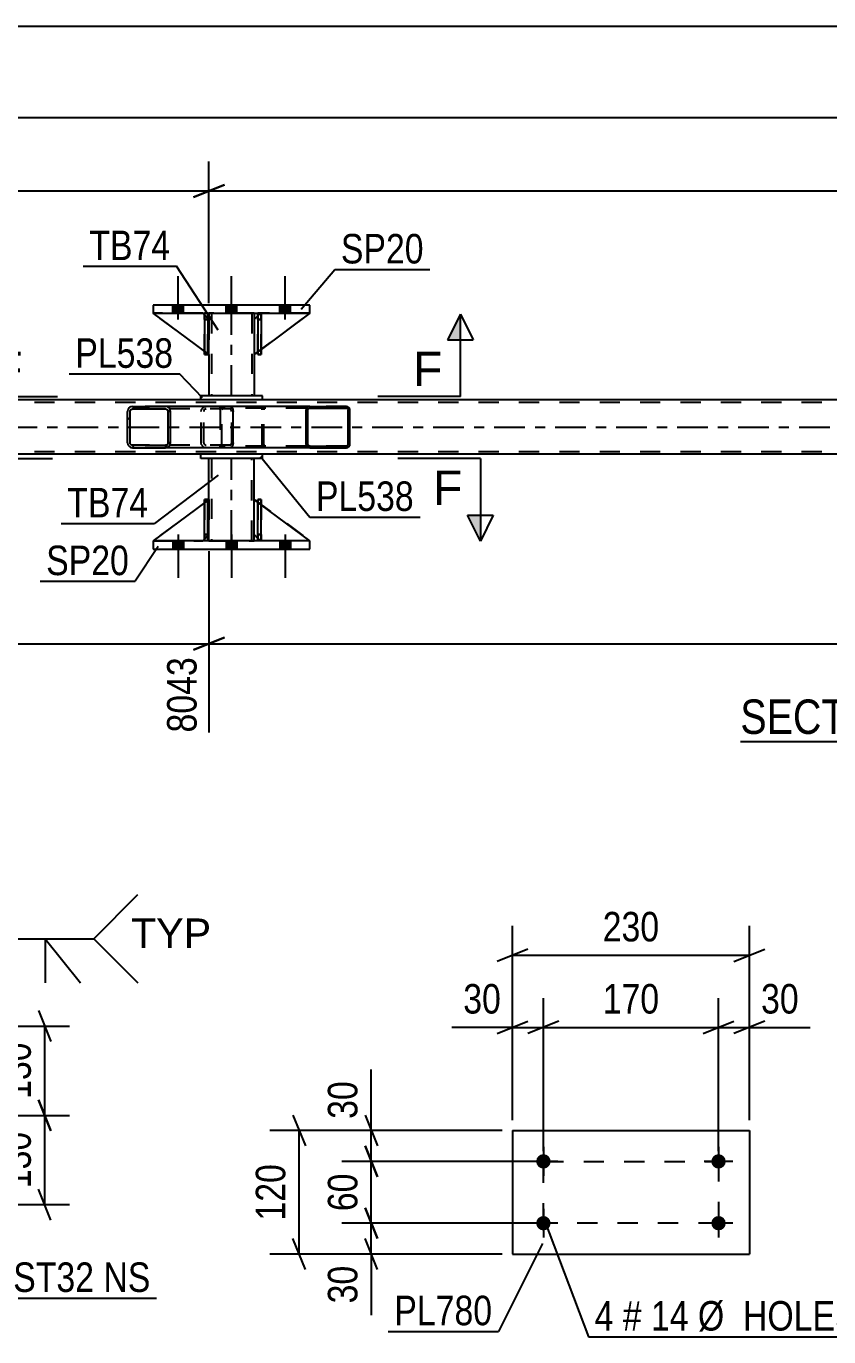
# Model space of a CAD drawing. Header units: millimetres. Extents: x 0 to 841, y 0 to 594.
# Drawn here: x 318 to 396, y 145.5 to 272.7 of the extents above; entities that cross this region are included whole.
import ezdxf

# ---------------------------------------------------------------- set-up
doc = ezdxf.new("R2010")
doc.units = ezdxf.units.MM
doc.linetypes.add('DXK_LINE_DOT2', pattern=[3.9198, 1.9599, -1.9599])
doc.linetypes.add('DXK_LINE_DOT3', pattern=[5.9187, 2.979, -0.9799, 0.9799, -0.9799])
doc.styles.add('Arial', font='ARIAL.TTF', dxfattribs={"height": 0.2})
doc.styles.add('Arial Narrow', font='ARIALN.TTF', dxfattribs={"height": 0.2})

# ---------------------------------------------------------------- blocks, each defined once
blk = doc.blocks.new('Unknown-815137657-12 - 5882')
at = {"color": 6, "linetype": 'Continuous'}
blk.add_line((387.37, 203.29), (415.02, 203.29), dxfattribs=at)
at = {"color": 0, "linetype": 'Continuous'}
for points in [[(405.48, 204.04), (405.48, 207.54), (387.37, 207.54), (387.37, 204.04)], [(409.09, 204.04), (409.09, 207.54), (406.53, 207.54), (406.53, 204.04)], [(411.41, 204.04), (411.41, 207.54), (410.14, 207.54), (410.14, 204.04)], [(415.02, 204.04), (415.02, 207.54), (412.46, 207.54), (412.46, 204.04)]]:
    blk.add_wipeout(points, dxfattribs=at)
at = {"color": 7, "linetype": 'Continuous', "style": 'Arial Narrow'}
for s, p in [('SECTION ', (387.37, 204.04)), ('B', (406.53, 204.04)), ('B', (412.46, 204.04)), ('-', (410.14, 204.04))]:
    blk.add_text(s, height=3.34, dxfattribs=at).set_placement(p)
blk = doc.blocks.new('Part-815137657-5889 - 5882')
at = {"color": 2, "linetype": 'Continuous'}
for p, q in [((340.54, 222.78), (340.54, 226.78)), ((340.54, 226.78), (340.86, 226.78)), ((340.86, 222.78), (340.86, 226.78)), ((340.54, 222.78), (340.54, 222.78)), ((340.86, 222.78), (340.54, 222.78))]:
    blk.add_line(p, q, dxfattribs=at)
at = {"color": 7, "linetype": 'DXK_LINE_DOT2'}
for p, q in [((340.54, 226.78), (340.54, 223.38)), ((340.86, 223.38), (340.86, 226.78)), ((340.54, 223.38), (340.54, 222.78)), ((340.54, 223.38), (340.86, 223.38)), ((340.86, 222.78), (340.86, 223.38)), ((340.86, 222.78), (340.86, 222.78))]:
    blk.add_line(p, q, dxfattribs=at)
blk = doc.blocks.new('Part-815137657-5891 - 5882')
at = {"linetype": 'Continuous'}
h = blk.add_hatch(dxfattribs=at)
h.set_pattern_fill('', scale=0.7, style=0, pattern_type=0)
h.set_pattern_definition([(45, (349.4454, 235.6187), (-1.57154, 1.57154), [])])
h.paths.add_polyline_path([(349.47, 235.5), (349.45, 235.62), (349.37, 235.72), (349.26, 235.79), (349.13, 235.82), (345.56, 235.82), (345.42, 235.79), (345.31, 235.72), (345.24, 235.62), (345.21, 235.5), (345.21, 232.14), (345.24, 232.01), (345.31, 231.91), (345.42, 231.84), (345.56, 231.82), (349.13, 231.82), (349.26, 231.84), (349.37, 231.91), (349.45, 232.01), (349.47, 232.14)])
h.paths.add_polyline_path([(349.29, 232.08), (349.25, 232.02), (349.2, 231.99), (349.13, 231.98), (345.56, 231.98), (345.49, 231.99), (345.43, 232.02), (345.4, 232.08), (345.38, 232.14), (345.38, 235.5), (345.4, 235.56), (345.43, 235.61), (345.49, 235.64), (345.56, 235.66), (349.13, 235.66), (349.2, 235.64), (349.25, 235.61), (349.29, 235.56), (349.3, 235.5), (349.3, 232.14)])
at = {"color": 7, "linetype": 'DXK_LINE_DOT2'}
for p, q in [((336.87, 235.5), (336.89, 235.62)), ((336.87, 235.5), (336.87, 232.14)), ((337.05, 235.56), (337.04, 235.5)), ((337.04, 232.14), (337.04, 235.5)), ((337.09, 235.61), (337.05, 235.56)), ((337.08, 235.79), (337.21, 235.82)), ((337.14, 235.64), (337.09, 235.61)), ((337.21, 235.66), (337.14, 235.64)), ((337.86, 235.82), (337.21, 235.82)), ((349.13, 235.66), (337.21, 235.66)), ((340.78, 235.82), (340.91, 235.79)), ((340.85, 235.64), (340.78, 235.66)), ((340.9, 235.61), (340.85, 235.64)), ((340.94, 235.56), (340.9, 235.61)), ((340.95, 235.5), (340.94, 235.56)), ((340.95, 232.14), (340.95, 235.5)), ((341.1, 235.62), (341.12, 235.5)), ((341.12, 232.14), (341.12, 235.5)), ((349.13, 235.82), (345.56, 235.82)), ((336.87, 232.11), (336.87, 232.14)), ((336.89, 232.01), (336.87, 232.11)), ((337.04, 232.14), (337.05, 232.08)), ((337.05, 232.08), (337.09, 232.02)), ((337.21, 231.82), (337.08, 231.84)), ((337.09, 232.02), (337.14, 231.99)), ((337.14, 231.99), (337.21, 231.98)), ((349.13, 231.98), (337.21, 231.98)), ((337.86, 231.82), (337.21, 231.82)), ((340.78, 231.98), (340.85, 231.99)), ((340.91, 231.84), (340.78, 231.82)), ((340.85, 231.99), (340.9, 232.02)), ((340.9, 232.02), (340.94, 232.08)), ((340.94, 232.08), (340.95, 232.14)), ((341.12, 232.14), (341.1, 232.01)), ((349.13, 231.82), (345.56, 231.82))]:
    blk.add_line(p, q, dxfattribs=at)
at = {"color": 2, "linetype": 'Continuous'}
for p, q in [((345.56, 235.82), (337.86, 235.82)), ((345.24, 235.62), (345.21, 235.5)), ((345.21, 232.14), (345.21, 235.5)), ((345.38, 235.5), (345.4, 235.56)), ((345.38, 232.14), (345.38, 235.5)), ((345.4, 235.56), (345.43, 235.61)), ((345.56, 235.82), (345.42, 235.79)), ((345.43, 235.61), (345.49, 235.64)), ((345.49, 235.64), (345.56, 235.66)), ((345.56, 235.82), (349.13, 235.82)), ((345.56, 235.66), (349.13, 235.66)), ((349.26, 235.79), (349.13, 235.82)), ((349.13, 235.66), (349.2, 235.64)), ((349.2, 235.64), (349.25, 235.61)), ((349.25, 235.61), (349.29, 235.56)), ((349.29, 235.56), (349.3, 235.5)), ((349.3, 232.14), (349.3, 235.5)), ((349.47, 235.5), (349.45, 235.62)), ((349.47, 232.14), (349.47, 235.5)), ((345.56, 231.82), (337.86, 231.82)), ((345.21, 232.14), (345.24, 232.01)), ((345.4, 232.08), (345.38, 232.14)), ((345.43, 232.02), (345.4, 232.08)), ((345.42, 231.84), (345.56, 231.82)), ((345.49, 231.99), (345.43, 232.02)), ((345.56, 231.98), (345.49, 231.99)), ((345.56, 231.98), (349.13, 231.98)), ((345.56, 231.82), (349.13, 231.82)), ((349.2, 231.99), (349.13, 231.98)), ((349.13, 231.82), (349.26, 231.84)), ((349.25, 232.02), (349.2, 231.99)), ((349.29, 232.08), (349.25, 232.02)), ((349.3, 232.14), (349.29, 232.08)), ((349.45, 232.01), (349.47, 232.14))]:
    blk.add_line(p, q, dxfattribs=at)
at = {"color": 7, "linetype": 'DXK_LINE_DOT2'}
for centre, start, end in [((337.19, 235.48), 110.7583, 155.68), ((340.79, 235.48), 24.32, 69.2417), ((337.19, 232.15), 204.32, 249.2417), ((340.79, 232.15), 290.7583, 335.68)]:
    blk.add_arc(centre, 0.331, start, end, dxfattribs=at)
at = {"color": 2, "linetype": 'Continuous'}
for centre, start, end in [((345.54, 235.48), 110.7583, 155.68), ((349.14, 235.48), 24.32, 69.2417), ((345.54, 232.15), 204.32, 249.2417), ((349.14, 232.15), 290.7583, 335.68)]:
    blk.add_arc(centre, 0.331, start, end, dxfattribs=at)
blk = doc.blocks.new('Part-815137657-5884 - 5882')
at = {"color": 2, "linetype": 'Continuous'}
for p, q in [((340.18, 223.38), (340.18, 226.78)), ((340.54, 226.51), (340.18, 226.78)), ((345.58, 222.78), (340.86, 226.28)), ((340.54, 223.02), (340.18, 223.38))]:
    blk.add_line(p, q, dxfattribs=at)
at = {"color": 7, "linetype": 'DXK_LINE_DOT2'}
for p, q in [((340.86, 226.28), (340.54, 226.51)), ((340.78, 222.78), (340.54, 223.02)), ((345.58, 222.78), (340.78, 222.78)), ((345.58, 222.78), (345.58, 222.78)), ((345.58, 222.78), (345.58, 222.78))]:
    blk.add_line(p, q, dxfattribs=at)
blk = doc.blocks.new('Part-815137657-5885 - 5882')
at = {"color": 7, "linetype": 'DXK_LINE_DOT2'}
for p, q in [((340.18, 223.38), (340.18, 226.78)), ((340.18, 226.78), (345.58, 222.78)), ((340.78, 222.78), (340.18, 223.38)), ((345.58, 222.78), (340.78, 222.78))]:
    blk.add_line(p, q, dxfattribs=at)
blk = doc.blocks.new('Part-815137657-5888 - 5882')
at = {"color": 7, "linetype": 'DXK_LINE_DOT2'}
for p, q in [((335.78, 226.78), (330.38, 222.78)), ((335.78, 223.38), (335.78, 226.78)), ((335.78, 226.78), (335.78, 223.38)), ((330.38, 222.78), (335.18, 222.78)), ((335.18, 222.78), (335.78, 223.38)), ((335.78, 223.38), (335.18, 222.78)), ((335.78, 223.38), (335.78, 223.38))]:
    blk.add_line(p, q, dxfattribs=at)
blk = doc.blocks.new('Part-815137657-5887 - 5882')
at = {"color": 2, "linetype": 'Continuous'}
for p, q in [((335.34, 226.45), (330.38, 222.78)), ((335.78, 226.78), (335.66, 226.68)), ((335.78, 223.38), (335.78, 226.78)), ((335.34, 222.93), (335.18, 222.78)), ((335.78, 223.38), (335.66, 223.25)), ((335.78, 223.38), (335.78, 223.38))]:
    blk.add_line(p, q, dxfattribs=at)
at = {"color": 7, "linetype": 'DXK_LINE_DOT2'}
for p, q in [((335.66, 226.68), (335.34, 226.45)), ((335.78, 223.38), (335.78, 226.78)), ((330.38, 222.78), (335.18, 222.78)), ((335.78, 223.38), (335.18, 222.78)), ((335.66, 223.25), (335.34, 222.93))]:
    blk.add_line(p, q, dxfattribs=at)
blk = doc.blocks.new('Part-815137657-5959 - 5882')
at = {"color": 2, "linetype": 'Continuous'}
for p, q in [((335.78, 244.86), (335.78, 244.26)), ((340.18, 244.86), (340.18, 244.26)), ((335.78, 240.86), (335.78, 236.86)), ((340.18, 240.86), (340.18, 236.86))]:
    blk.add_line(p, q, dxfattribs=at)
at = {"color": 7, "linetype": 'DXK_LINE_DOT2'}
for p, q in [((340.18, 244.86), (335.78, 244.86)), ((335.78, 244.26), (335.78, 240.86)), ((336.02, 244.86), (336.02, 236.86)), ((339.94, 244.86), (339.94, 236.86)), ((340.18, 244.26), (340.18, 240.86)), ((340.18, 236.86), (335.78, 236.86))]:
    blk.add_line(p, q, dxfattribs=at)
at = {"color": 7, "linetype": 'DXK_LINE_DOT3'}
blk.add_line((337.98, 236.86), (337.98, 244.86), dxfattribs=at)
blk = doc.blocks.new('Part-815137657-5900 - 5882')
at = {"color": 2, "linetype": 'Continuous'}
for p, q in [((335.34, 222.78), (335.34, 226.78)), ((335.34, 226.78), (335.66, 226.78)), ((335.66, 222.78), (335.66, 226.78)), ((335.34, 222.78), (335.34, 222.78)), ((335.66, 222.78), (335.34, 222.78))]:
    blk.add_line(p, q, dxfattribs=at)
at = {"color": 7, "linetype": 'DXK_LINE_DOT2'}
for p, q in [((335.34, 226.78), (335.34, 223.38)), ((335.66, 223.38), (335.66, 226.78)), ((335.34, 223.38), (335.34, 222.78)), ((335.34, 223.38), (335.66, 223.38)), ((335.66, 222.78), (335.66, 223.38)), ((335.66, 222.78), (335.66, 222.78))]:
    blk.add_line(p, q, dxfattribs=at)
blk = doc.blocks.new('Part-815137657-5901 - 5882')
at = {"color": 7, "linetype": 'DXK_LINE_DOT2'}
for p, q in [((340.86, 226.78), (340.54, 226.78)), ((340.54, 223.38), (340.54, 226.78)), ((340.54, 222.78), (340.54, 226.78)), ((340.86, 226.78), (340.86, 223.38)), ((340.86, 222.78), (340.86, 226.78)), ((340.86, 223.38), (340.54, 223.38)), ((340.54, 222.78), (340.54, 223.38)), ((340.86, 222.78), (340.54, 222.78)), ((340.86, 223.38), (340.86, 222.78)), ((340.86, 222.78), (340.86, 222.78))]:
    blk.add_line(p, q, dxfattribs=at)
blk = doc.blocks.new('Part-815137657-5902 - 5882')
at = {"color": 7, "linetype": 'DXK_LINE_DOT2'}
for p, q in [((335.66, 226.78), (335.34, 226.78)), ((335.34, 223.38), (335.34, 226.78)), ((335.34, 222.78), (335.34, 226.78)), ((335.66, 226.78), (335.66, 223.38)), ((335.66, 222.78), (335.66, 226.78)), ((335.66, 223.38), (335.34, 223.38)), ((335.34, 222.78), (335.34, 223.38)), ((335.66, 222.78), (335.34, 222.78)), ((335.66, 223.38), (335.66, 222.78)), ((335.66, 222.78), (335.66, 222.78))]:
    blk.add_line(p, q, dxfattribs=at)
blk = doc.blocks.new('Part-815137657-5967 - 5882')
at = {"color": 2, "linetype": 'Continuous'}
for p, q in [((330.38, 222.78), (330.38, 221.98)), ((345.58, 222.78), (330.38, 222.78)), ((345.58, 221.98), (345.58, 222.78)), ((330.38, 221.98), (345.58, 221.98))]:
    blk.add_line(p, q, dxfattribs=at)
blk = doc.blocks.new('Part-815137657-5972 - 5882')
at = {"color": 2, "linetype": 'Continuous'}
for p, q in [((345.58, 245.66), (330.38, 245.66)), ((330.38, 245.66), (330.38, 244.86)), ((345.58, 244.86), (345.58, 245.66)), ((330.38, 244.86), (345.58, 244.86))]:
    blk.add_line(p, q, dxfattribs=at)
blk = doc.blocks.new('Part-815137657-5913 - 5882')
at = {"color": 2, "linetype": 'Continuous'}
for p, q in [((340.54, 244.61), (340.18, 244.26)), ((340.18, 244.26), (340.18, 240.86)), ((345.58, 244.86), (340.86, 241.36)), ((340.54, 241.12), (340.18, 240.86))]:
    blk.add_line(p, q, dxfattribs=at)
at = {"color": 7, "linetype": 'DXK_LINE_DOT2'}
for p, q in [((340.78, 244.86), (340.54, 244.61)), ((345.58, 244.86), (340.78, 244.86)), ((340.86, 241.36), (340.54, 241.12))]:
    blk.add_line(p, q, dxfattribs=at)
blk = doc.blocks.new('Part-815137657-5978 - 5882')
at = {"color": 2, "linetype": 'Continuous'}
for p, q in [((340.98, 236.86), (334.98, 236.86)), ((334.98, 236.46), (334.98, 236.86)), ((340.98, 236.46), (340.98, 236.86)), ((340.98, 236.46), (334.98, 236.46))]:
    blk.add_line(p, q, dxfattribs=at)
blk = doc.blocks.new('Part-815137657-5914 - 5882')
at = {"color": 7, "linetype": 'DXK_LINE_DOT2'}
for p, q in [((340.78, 244.86), (340.18, 244.26)), ((340.18, 240.86), (345.58, 244.86)), ((340.18, 244.26), (340.18, 240.86)), ((345.58, 244.86), (340.78, 244.86))]:
    blk.add_line(p, q, dxfattribs=at)
blk = doc.blocks.new('Part-815137657-5915 - 5882')
at = {"color": 2, "linetype": 'Continuous'}
for p, q in [((335.34, 241.19), (330.38, 244.86)), ((335.34, 244.7), (335.18, 244.86)), ((335.78, 244.26), (335.66, 244.38)), ((335.78, 244.26), (335.78, 244.26)), ((335.78, 240.86), (335.78, 244.26)), ((335.66, 240.95), (335.78, 240.86)), ((335.78, 240.86), (335.78, 240.86))]:
    blk.add_line(p, q, dxfattribs=at)
at = {"color": 7, "linetype": 'DXK_LINE_DOT2'}
for p, q in [((335.18, 244.86), (330.38, 244.86)), ((335.18, 244.86), (335.78, 244.26)), ((335.66, 244.38), (335.34, 244.7)), ((335.78, 244.26), (335.78, 240.86)), ((335.66, 240.95), (335.34, 241.19))]:
    blk.add_line(p, q, dxfattribs=at)
blk = doc.blocks.new('Part-815137657-5916 - 5882')
at = {"color": 7, "linetype": 'DXK_LINE_DOT2'}
for p, q in [((335.78, 240.86), (330.38, 244.86)), ((330.38, 244.86), (335.18, 244.86)), ((335.18, 244.86), (335.78, 244.26)), ((335.78, 244.26), (335.18, 244.86)), ((335.78, 244.26), (335.78, 240.86)), ((335.78, 244.26), (335.78, 244.26)), ((335.78, 244.26), (335.78, 240.86))]:
    blk.add_line(p, q, dxfattribs=at)
blk = doc.blocks.new('Part-815137657-5917 - 5882')
at = {"color": 2, "linetype": 'Continuous'}
for p, q in [((340.86, 244.86), (340.54, 244.86)), ((340.54, 244.86), (340.54, 240.86)), ((340.86, 244.86), (340.86, 244.86)), ((340.86, 244.86), (340.86, 240.86)), ((340.86, 240.86), (340.54, 240.86))]:
    blk.add_line(p, q, dxfattribs=at)
at = {"color": 7, "linetype": 'DXK_LINE_DOT2'}
for p, q in [((340.54, 244.26), (340.54, 244.86)), ((340.86, 244.26), (340.54, 244.26)), ((340.54, 244.26), (340.54, 240.86)), ((340.86, 244.26), (340.86, 244.86)), ((340.86, 244.86), (340.86, 244.86)), ((340.86, 240.86), (340.86, 244.26))]:
    blk.add_line(p, q, dxfattribs=at)
blk = doc.blocks.new('Part-815137657-5918 - 5882')
at = {"color": 2, "linetype": 'Continuous'}
for p, q in [((335.66, 244.86), (335.34, 244.86)), ((335.34, 244.86), (335.34, 240.86)), ((335.66, 244.86), (335.66, 244.86)), ((335.66, 244.86), (335.66, 240.86)), ((335.66, 240.86), (335.34, 240.86))]:
    blk.add_line(p, q, dxfattribs=at)
at = {"color": 7, "linetype": 'DXK_LINE_DOT2'}
for p, q in [((335.34, 244.26), (335.34, 244.86)), ((335.66, 244.26), (335.34, 244.26)), ((335.34, 244.26), (335.34, 240.86)), ((335.66, 244.26), (335.66, 244.86)), ((335.66, 244.86), (335.66, 244.86)), ((335.66, 240.86), (335.66, 244.26))]:
    blk.add_line(p, q, dxfattribs=at)
blk = doc.blocks.new('Part-815137657-5961 - 5882')
at = {"color": 7, "linetype": 'DXK_LINE_DOT2'}
for p, q in [((340.54, 244.26), (340.54, 244.86)), ((340.54, 244.86), (340.54, 244.86)), ((340.54, 244.86), (340.54, 240.86)), ((340.86, 244.86), (340.54, 244.86)), ((340.54, 240.86), (340.54, 244.26)), ((340.54, 244.26), (340.86, 244.26)), ((340.86, 244.26), (340.86, 244.86)), ((340.86, 240.86), (340.86, 244.86)), ((340.86, 244.26), (340.86, 240.86)), ((340.54, 240.86), (340.86, 240.86))]:
    blk.add_line(p, q, dxfattribs=at)
blk = doc.blocks.new('Part-815137657-5962 - 5882')
at = {"color": 7, "linetype": 'DXK_LINE_DOT2'}
for p, q in [((335.34, 244.26), (335.34, 244.86)), ((335.34, 244.86), (335.34, 244.86)), ((335.34, 244.86), (335.34, 240.86)), ((335.66, 244.86), (335.34, 244.86)), ((335.34, 240.86), (335.34, 244.26)), ((335.34, 244.26), (335.66, 244.26)), ((335.66, 244.26), (335.66, 244.86)), ((335.66, 240.86), (335.66, 244.86)), ((335.66, 244.26), (335.66, 240.86)), ((335.34, 240.86), (335.66, 240.86))]:
    blk.add_line(p, q, dxfattribs=at)
blk = doc.blocks.new('Part-815137657-6011 - 5882')
at = {"color": 2, "linetype": 'Continuous'}
for p, q in [((335.78, 226.78), (335.78, 230.78)), ((340.18, 226.78), (340.18, 230.78)), ((335.78, 222.78), (335.78, 223.38)), ((340.18, 222.78), (340.18, 223.38))]:
    blk.add_line(p, q, dxfattribs=at)
at = {"color": 7, "linetype": 'DXK_LINE_DOT2'}
for p, q in [((340.18, 230.78), (335.78, 230.78)), ((336.02, 230.78), (336.02, 222.78)), ((339.94, 222.78), (339.94, 230.78)), ((335.78, 223.38), (335.78, 226.78)), ((340.18, 223.38), (340.18, 226.78)), ((335.78, 222.78), (340.18, 222.78))]:
    blk.add_line(p, q, dxfattribs=at)
at = {"color": 7, "linetype": 'DXK_LINE_DOT3'}
blk.add_line((337.98, 222.78), (337.98, 230.78), dxfattribs=at)
blk = doc.blocks.new('Part-815137657-6016 - 5882')
at = {"color": 2, "linetype": 'Continuous'}
for p, q in [((340.98, 231.18), (334.98, 231.18)), ((334.98, 230.78), (334.98, 231.18)), ((340.98, 230.78), (334.98, 230.78)), ((340.98, 230.78), (340.98, 231.18))]:
    blk.add_line(p, q, dxfattribs=at)
blk = doc.blocks.new('Part-815137657-6059 - 5882')
at = {"color": 7, "linetype": 'DXK_LINE_DOT2'}
for p, q in [((732.38, 236.22), (73.46, 236.22)), ((340.98, 236.46), (334.98, 236.46)), ((732.38, 231.42), (73.46, 231.42)), ((340.98, 231.18), (334.98, 231.18))]:
    blk.add_line(p, q, dxfattribs=at)
at = {"color": 2, "linetype": 'Continuous'}
for p, q in [((334.98, 236.46), (170.71, 236.46)), ((590.39, 236.46), (340.98, 236.46)), ((334.98, 231.18), (170.71, 231.18)), ((590.39, 231.18), (340.98, 231.18))]:
    blk.add_line(p, q, dxfattribs=at)
at = {"color": 7, "linetype": 'DXK_LINE_DOT3'}
blk.add_line((73.46, 233.82), (732.38, 233.82), dxfattribs=at)
blk = doc.blocks.new('Bolt-815137657-6069 - 5882')
at = {"linetype": 'Continuous'}
for points in [[(333.3, 222.78), (332.26, 222.78), (332.26, 221.98), (333.3, 221.98)], [(333.3, 222.78), (332.26, 222.78), (332.26, 221.98), (333.3, 221.98)], [(333.3, 222.78), (332.26, 222.78), (332.26, 221.98), (333.3, 221.98)], [(338.5, 222.78), (337.46, 222.78), (337.46, 221.98), (338.5, 221.98)], [(338.5, 222.78), (337.46, 222.78), (337.46, 221.98), (338.5, 221.98)], [(343.7, 222.78), (342.66, 222.78), (342.66, 221.98), (343.7, 221.98)], [(343.7, 222.78), (342.66, 222.78), (342.66, 221.98), (343.7, 221.98)], [(343.7, 222.78), (342.66, 222.78), (342.66, 221.98), (343.7, 221.98)]]:
    blk.add_hatch(color=1, dxfattribs=at).paths.add_polyline_path(points)
at = {"color": 1, "linetype": 'Continuous'}
for p, q in [((332.26, 222.78), (332.26, 221.98)), ((332.26, 222.78), (332.26, 221.98)), ((332.26, 222.78), (332.26, 221.98)), ((332.78, 223.38), (332.78, 219.18)), ((332.78, 223.38), (332.78, 219.18)), ((332.78, 223.38), (332.78, 219.18)), ((333.3, 222.78), (333.3, 221.98)), ((333.3, 222.78), (333.3, 221.98)), ((333.3, 222.78), (333.3, 221.98)), ((337.46, 222.78), (337.46, 221.98)), ((337.46, 222.78), (337.46, 221.98)), ((337.98, 223.38), (337.98, 219.18)), ((337.98, 223.38), (337.98, 219.18)), ((338.5, 222.78), (338.5, 221.98)), ((338.5, 222.78), (338.5, 221.98)), ((342.66, 222.78), (342.66, 221.98)), ((342.66, 222.78), (342.66, 221.98)), ((342.66, 222.78), (342.66, 221.98)), ((343.18, 223.38), (343.18, 219.18)), ((343.18, 223.38), (343.18, 219.18)), ((343.18, 223.38), (343.18, 219.18)), ((343.7, 222.78), (343.7, 221.98)), ((343.7, 222.78), (343.7, 221.98)), ((343.7, 222.78), (343.7, 221.98))]:
    blk.add_line(p, q, dxfattribs=at)
blk = doc.blocks.new('Part-815137657-6098 - 5882')
at = {"linetype": 'Continuous'}
h = blk.add_hatch(dxfattribs=at)
h.set_pattern_fill('', scale=0.7, style=0, pattern_type=0)
h.set_pattern_definition([(45, (332.0217, 235.52), (-1.57154, 1.57154), [])])
h.paths.add_polyline_path([(332.06, 235.34), (332.02, 235.52), (331.91, 235.68), (331.75, 235.78), (331.56, 235.82), (328.37, 235.82), (328.18, 235.78), (328.02, 235.68), (327.91, 235.52), (327.87, 235.34), (327.87, 232.3), (327.91, 232.11), (328.02, 231.96), (328.18, 231.85), (328.37, 231.82), (331.56, 231.82), (331.75, 231.85), (331.91, 231.96), (332.02, 232.11), (332.06, 232.3)])
h.paths.add_polyline_path([(331.79, 232.2), (331.73, 232.13), (331.65, 232.07), (331.56, 232.06), (328.37, 232.06), (328.28, 232.07), (328.2, 232.13), (328.14, 232.2), (328.12, 232.3), (328.12, 235.34), (328.14, 235.43), (328.2, 235.51), (328.28, 235.56), (328.37, 235.58), (331.56, 235.58), (331.65, 235.56), (331.73, 235.51), (331.79, 235.43), (331.81, 235.34), (331.81, 232.3)])
at = {"color": 2, "linetype": 'Continuous'}
for p, q in [((327.91, 235.52), (327.87, 235.34)), ((327.87, 232.3), (327.87, 235.34)), ((328.12, 235.34), (328.14, 235.43)), ((328.12, 232.3), (328.12, 235.34)), ((328.14, 235.43), (328.2, 235.51)), ((328.37, 235.82), (328.18, 235.78)), ((328.2, 235.51), (328.28, 235.56)), ((328.28, 235.56), (328.37, 235.58)), ((328.37, 235.82), (331.56, 235.82)), ((328.37, 235.58), (331.56, 235.58)), ((337.86, 235.82), (331.56, 235.82)), ((331.75, 235.78), (331.56, 235.82)), ((331.56, 235.58), (331.65, 235.56)), ((331.65, 235.56), (331.73, 235.51)), ((331.73, 235.51), (331.79, 235.43)), ((331.79, 235.43), (331.81, 235.34)), ((331.81, 232.3), (331.81, 235.34)), ((332.06, 235.34), (332.02, 235.52)), ((332.06, 232.3), (332.06, 235.34)), ((337.86, 235.82), (337.96, 235.78)), ((337.96, 235.78), (338.05, 235.68)), ((338.05, 235.68), (338.11, 235.52)), ((338.11, 235.52), (338.13, 235.34)), ((338.13, 232.3), (338.13, 235.34)), ((327.87, 232.3), (327.91, 232.11)), ((328.14, 232.2), (328.12, 232.3)), ((328.2, 232.13), (328.14, 232.2)), ((328.18, 231.85), (328.37, 231.82)), ((328.28, 232.07), (328.2, 232.13)), ((328.37, 232.06), (328.28, 232.07)), ((328.37, 232.06), (331.56, 232.06)), ((328.37, 231.82), (331.56, 231.82)), ((331.65, 232.07), (331.56, 232.06)), ((331.56, 231.82), (331.75, 231.85)), ((337.86, 231.82), (331.56, 231.82)), ((331.73, 232.13), (331.65, 232.07)), ((331.79, 232.2), (331.73, 232.13)), ((331.81, 232.3), (331.79, 232.2)), ((332.02, 232.11), (332.06, 232.3)), ((337.96, 231.85), (337.86, 231.82)), ((338.05, 231.96), (337.96, 231.85)), ((338.11, 232.11), (338.05, 231.96)), ((338.13, 232.3), (338.11, 232.11))]:
    blk.add_line(p, q, dxfattribs=at)
at = {"color": 7, "linetype": 'DXK_LINE_DOT2'}
for p, q in [((331.56, 235.82), (328.37, 235.82)), ((337.86, 235.58), (328.37, 235.58)), ((335.02, 235.34), (335.06, 235.52)), ((335.02, 232.3), (335.02, 235.34)), ((335.29, 235.43), (335.27, 235.34)), ((335.27, 232.3), (335.27, 235.34)), ((335.35, 235.51), (335.29, 235.43)), ((335.33, 235.78), (335.52, 235.82)), ((335.43, 235.56), (335.35, 235.51)), ((335.52, 235.58), (335.43, 235.56)), ((336.87, 235.58), (336.87, 235.82)), ((337.91, 235.56), (337.86, 235.58)), ((337.95, 235.51), (337.91, 235.56)), ((337.98, 235.43), (337.95, 235.51)), ((337.99, 235.34), (337.98, 235.43)), ((337.99, 232.3), (337.99, 235.34)), ((337.86, 232.06), (328.37, 232.06)), ((331.56, 231.82), (328.37, 231.82)), ((335.06, 232.11), (335.02, 232.3)), ((335.27, 232.3), (335.29, 232.2)), ((335.29, 232.2), (335.35, 232.13)), ((335.52, 231.82), (335.33, 231.85)), ((335.35, 232.13), (335.43, 232.07)), ((335.43, 232.07), (335.52, 232.06)), ((336.87, 231.82), (336.87, 232.06)), ((337.86, 232.06), (337.91, 232.07)), ((337.91, 232.07), (337.95, 232.13)), ((337.95, 232.13), (337.98, 232.2)), ((337.98, 232.2), (337.99, 232.3))]:
    blk.add_line(p, q, dxfattribs=at)
at = {"color": 2, "linetype": 'Continuous'}
for centre, start, end in [((328.36, 235.32), 111.1941, 156.1506), ((331.57, 235.32), 23.8494, 68.8059), ((328.36, 232.31), 203.8494, 248.8059), ((331.57, 232.31), 291.1941, 336.1506)]:
    blk.add_arc(centre, 0.492, start, end, dxfattribs=at)
at = {"color": 7, "linetype": 'DXK_LINE_DOT2'}
for centre, start, end in [((335.51, 235.32), 111.1941, 156.1506), ((335.51, 232.31), 203.8494, 248.8059)]:
    blk.add_arc(centre, 0.492, start, end, dxfattribs=at)
blk = doc.blocks.new('Bolt-815137657-6138 - 5882')
at = {"linetype": 'Continuous'}
for points in [[(332.26, 244.86), (333.3, 244.86), (333.3, 245.66), (332.26, 245.66)], [(332.26, 244.86), (333.3, 244.86), (333.3, 245.66), (332.26, 245.66)], [(332.26, 244.86), (333.3, 244.86), (333.3, 245.66), (332.26, 245.66)], [(337.46, 244.86), (338.5, 244.86), (338.5, 245.66), (337.46, 245.66)], [(337.46, 244.86), (338.5, 244.86), (338.5, 245.66), (337.46, 245.66)], [(342.66, 244.86), (343.7, 244.86), (343.7, 245.66), (342.66, 245.66)], [(342.66, 244.86), (343.7, 244.86), (343.7, 245.66), (342.66, 245.66)], [(342.66, 244.86), (343.7, 244.86), (343.7, 245.66), (342.66, 245.66)]]:
    blk.add_hatch(color=1, dxfattribs=at).paths.add_polyline_path(points)
at = {"color": 1, "linetype": 'Continuous'}
for p, q in [((332.78, 244.26), (332.78, 248.46)), ((332.78, 244.26), (332.78, 248.46)), ((332.78, 244.26), (332.78, 248.46)), ((337.98, 244.26), (337.98, 248.46)), ((337.98, 244.26), (337.98, 248.46)), ((343.18, 244.26), (343.18, 248.46)), ((343.18, 244.26), (343.18, 248.46)), ((343.18, 244.26), (343.18, 248.46)), ((332.26, 244.86), (332.26, 245.66)), ((332.26, 244.86), (332.26, 245.66)), ((332.26, 244.86), (332.26, 245.66)), ((333.3, 244.86), (333.3, 245.66)), ((333.3, 244.86), (333.3, 245.66)), ((333.3, 244.86), (333.3, 245.66)), ((337.46, 244.86), (337.46, 245.66)), ((337.46, 244.86), (337.46, 245.66)), ((338.5, 244.86), (338.5, 245.66)), ((338.5, 244.86), (338.5, 245.66)), ((342.66, 244.86), (342.66, 245.66)), ((342.66, 244.86), (342.66, 245.66)), ((342.66, 244.86), (342.66, 245.66)), ((343.7, 244.86), (343.7, 245.66)), ((343.7, 244.86), (343.7, 245.66)), ((343.7, 244.86), (343.7, 245.66))]:
    blk.add_line(p, q, dxfattribs=at)
blk = doc.blocks.new('Part-815137657-10296 - 10295')
at = {"color": 2, "linetype": 'Continuous'}
for p, q in [((365.25, 165.55), (365.25, 153.55)), ((365.25, 165.55), (388.25, 165.55)), ((388.25, 165.55), (388.25, 153.55)), ((365.25, 153.55), (388.25, 153.55))]:
    blk.add_line(p, q, dxfattribs=at)
blk = doc.blocks.new('Bolt-815137657-10297 - 10295')
at = {"linetype": 'Continuous'}
for points in [[(368.25, 161.85, -1), (368.25, 163.25, -1)], [(385.25, 161.85, -1), (385.25, 163.25, -1)], [(368.25, 155.85, -1), (368.25, 157.25, -1)], [(385.25, 155.85, -1), (385.25, 157.25, -1)]]:
    blk.add_hatch(color=1, dxfattribs=at).paths.add_polyline_path(points)
at = {"color": 1, "linetype": 'Continuous'}
for p, q in [((368.25, 163.95), (368.25, 161.15)), ((385.25, 163.95), (385.25, 161.15)), ((369.65, 162.55), (366.85, 162.55)), ((386.65, 162.55), (383.85, 162.55)), ((368.25, 157.95), (368.25, 155.15)), ((385.25, 157.95), (385.25, 155.15)), ((369.65, 156.55), (366.85, 156.55)), ((386.65, 156.55), (383.85, 156.55))]:
    blk.add_line(p, q, dxfattribs=at)
blk = doc.blocks.new('Rectangle-815137657-15576 - 10295')
at = {"color": 1, "linetype": 'DXK_LINE_DOT2'}
blk.add_lwpolyline([(368.25, 162.55), (385.25, 162.55), (385.25, 156.55), (368.25, 156.55), (368.25, 162.55)], close=True, dxfattribs=at)
blk = doc.blocks.new('StraightDimension-815137657-6303 - 5882')
at = {"color": 7, "linetype": 'Continuous'}
for p, q in [((335.78, 221.78), (335.78, 204.18)), ((337.28, 213.39), (334.28, 212.19)), ((335.78, 212.79), (591.18, 212.79))]:
    blk.add_line(p, q, dxfattribs=at)
blk = doc.blocks.new('StraightDimension-815137657-6309 - 5882')
at = {"color": 7, "linetype": 'Continuous'}
for p, q in [((335.78, 221.78), (335.78, 204.18)), ((165.51, 212.79), (335.78, 212.79)), ((334.28, 212.19), (337.28, 213.39))]:
    blk.add_line(p, q, dxfattribs=at)
at = {"color": 0, "linetype": 'Continuous'}
blk.add_wipeout([(335.18, 212.09), (330.98, 212.09), (330.98, 203.58), (335.18, 203.58)], dxfattribs=at)
at = {"color": 3, "linetype": 'Continuous', "style": 'Arial Narrow'}
blk.add_text('8043', height=2.863, rotation=90.0002, dxfattribs=at).set_placement((334.58, 204.18))
blk = doc.blocks.new('StraightDimension-815137657-6316 - 5882')
at = {"color": 7, "linetype": 'Continuous'}
blk.add_line((64.2, 272.72), (741.64, 272.72), dxfattribs=at)
blk = doc.blocks.new('StraightDimension-815137657-6325 - 5882')
at = {"color": 7, "linetype": 'Continuous'}
for p, q in [((335.78, 245.86), (335.78, 259.59)), ((334.28, 256.14), (337.28, 257.34)), ((165.51, 256.74), (335.78, 256.74))]:
    blk.add_line(p, q, dxfattribs=at)
blk = doc.blocks.new('StraightDimension-815137657-6331 - 5882')
at = {"color": 7, "linetype": 'Continuous'}
for p, q in [((335.78, 245.86), (335.78, 259.59)), ((337.28, 257.34), (334.28, 256.14)), ((335.78, 256.74), (591.18, 256.74))]:
    blk.add_line(p, q, dxfattribs=at)
blk = doc.blocks.new('StraightDimension-815137657-9471 - 5882')
at = {"color": 7, "linetype": 'Continuous'}
blk.add_line((64.84, 263.86), (741, 263.86), dxfattribs=at)
blk = doc.blocks.new('StraightDimension-815137657-6612 - 6387')
at = {"color": 7, "linetype": 'Continuous'}
for p, q in [((319.24, 177.19), (320.44, 174.19)), ((309.01, 175.69), (322.24, 175.69)), ((319.84, 167.02), (319.84, 175.69)), ((320.44, 165.52), (319.24, 168.52)), ((304.01, 167.02), (322.24, 167.02))]:
    blk.add_line(p, q, dxfattribs=at)
at = {"color": 0}
blk.add_wipeout([(319.09, 174.7), (314.89, 174.7), (314.89, 168.02), (319.09, 168.02)], dxfattribs=at)
at = {"color": 3, "style": 'Arial Narrow'}
blk.add_text('130', height=2.863, rotation=90.0002, dxfattribs=at).set_placement((318.49, 168.62))
blk = doc.blocks.new('StraightDimension-815137657-6622 - 6387')
at = {"color": 7, "linetype": 'Continuous'}
for p, q in [((319.24, 168.52), (320.44, 165.52)), ((304.01, 167.02), (322.24, 167.02)), ((319.84, 158.36), (319.84, 167.02)), ((320.44, 156.86), (319.24, 159.86)), ((309.01, 158.36), (322.24, 158.36))]:
    blk.add_line(p, q, dxfattribs=at)
at = {"color": 0}
blk.add_wipeout([(319.09, 166.03), (314.89, 166.03), (314.89, 159.35), (319.09, 159.35)], dxfattribs=at)
at = {"color": 3, "style": 'Arial Narrow'}
blk.add_text('130', height=2.863, rotation=90.0002, dxfattribs=at).set_placement((318.49, 159.95))
blk = doc.blocks.new('StraightDimension-815137657-10300 - 10295')
at = {"color": 7, "linetype": 'Continuous'}
for p, q in [((350.94, 164.05), (352.14, 161.05)), ((367.25, 162.55), (348.69, 162.55)), ((351.54, 156.55), (351.54, 162.55)), ((352.14, 155.05), (350.94, 158.05)), ((367.25, 156.55), (348.69, 156.55))]:
    blk.add_line(p, q, dxfattribs=at)
at = {"color": 0}
blk.add_wipeout([(350.79, 161.98), (346.59, 161.98), (346.59, 157.12), (350.79, 157.12)], dxfattribs=at)
at = {"color": 3, "style": 'Arial Narrow'}
blk.add_text('60', height=2.863, rotation=90.0002, dxfattribs=at).set_placement((350.19, 157.72))
blk = doc.blocks.new('StraightDimension-815137657-10299 - 10295')
at = {"color": 7, "linetype": 'Continuous'}
for p, q in [((351.54, 165.55), (351.54, 171.46)), ((351.54, 165.55), (351.54, 171.46)), ((350.94, 167.05), (352.14, 164.05)), ((364.25, 165.55), (348.69, 165.55)), ((351.54, 162.55), (351.54, 165.55)), ((352.14, 161.05), (350.94, 164.05)), ((367.25, 162.55), (348.69, 162.55))]:
    blk.add_line(p, q, dxfattribs=at)
at = {"color": 0}
blk.add_wipeout([(350.79, 170.93), (346.59, 170.93), (346.59, 166.08), (350.79, 166.08)], dxfattribs=at)
at = {"color": 3, "style": 'Arial Narrow'}
blk.add_text('30', height=2.863, rotation=90.0002, dxfattribs=at).set_placement((350.19, 166.68))
blk = doc.blocks.new('StraightDimension-815137657-10301 - 10295')
at = {"color": 7, "linetype": 'Continuous'}
for p, q in [((350.94, 158.05), (352.14, 155.05)), ((367.25, 156.55), (348.69, 156.55)), ((351.54, 153.55), (351.54, 156.55)), ((352.14, 152.05), (350.94, 155.05)), ((364.25, 153.55), (348.69, 153.55)), ((351.54, 153.55), (351.54, 147.64)), ((351.54, 153.55), (351.54, 147.64))]:
    blk.add_line(p, q, dxfattribs=at)
at = {"color": 0}
blk.add_wipeout([(350.79, 153.03), (346.59, 153.03), (346.59, 148.17), (350.79, 148.17)], dxfattribs=at)
at = {"color": 3, "style": 'Arial Narrow'}
blk.add_text('30', height=2.863, rotation=90.0002, dxfattribs=at).set_placement((350.19, 148.77))
blk = doc.blocks.new('StraightDimension-815137657-10311 - 10295')
at = {"color": 7, "linetype": 'Continuous'}
for p, q in [((343.94, 167.05), (345.14, 164.05)), ((364.25, 165.55), (341.69, 165.55)), ((344.54, 153.55), (344.54, 165.55)), ((345.14, 152.05), (343.94, 155.05)), ((364.25, 153.55), (341.69, 153.55))]:
    blk.add_line(p, q, dxfattribs=at)
at = {"color": 0}
blk.add_wipeout([(343.79, 162.89), (339.59, 162.89), (339.59, 156.21), (343.79, 156.21)], dxfattribs=at)
at = {"color": 3, "style": 'Arial Narrow'}
blk.add_text('120', height=2.863, rotation=90.0002, dxfattribs=at).set_placement((343.19, 156.81))
blk = doc.blocks.new('StraightDimension-815137657-10315 - 10295')
at = {"color": 7, "linetype": 'Continuous'}
for p, q in [((385.25, 163.55), (385.25, 178.4)), ((388.25, 166.55), (388.25, 178.4)), ((383.75, 174.95), (386.75, 176.15)), ((385.25, 175.55), (388.25, 175.55)), ((389.75, 176.15), (386.75, 174.95)), ((388.25, 175.55), (394.16, 175.55)), ((388.25, 175.55), (394.16, 175.55))]:
    blk.add_line(p, q, dxfattribs=at)
at = {"color": 0}
blk.add_wipeout([(393.63, 176.3), (393.63, 180.5), (388.78, 180.5), (388.78, 176.3)], dxfattribs=at)
at = {"color": 3, "style": 'Arial Narrow'}
blk.add_text('30', height=2.863, dxfattribs=at).set_placement((389.38, 176.9))
blk = doc.blocks.new('StraightDimension-815137657-10316 - 10295')
at = {"color": 7, "linetype": 'Continuous'}
for p, q in [((368.25, 163.55), (368.25, 178.4)), ((385.25, 163.55), (385.25, 178.4)), ((369.75, 176.15), (366.75, 174.95)), ((368.25, 175.55), (385.25, 175.55)), ((383.75, 174.95), (386.75, 176.15))]:
    blk.add_line(p, q, dxfattribs=at)
at = {"color": 0}
blk.add_wipeout([(380.09, 176.3), (380.09, 180.5), (373.41, 180.5), (373.41, 176.3)], dxfattribs=at)
at = {"color": 3, "style": 'Arial Narrow'}
blk.add_text('170', height=2.863, dxfattribs=at).set_placement((374.01, 176.9))
blk = doc.blocks.new('StraightDimension-815137657-10317 - 10295')
at = {"color": 7, "linetype": 'Continuous'}
for p, q in [((365.25, 166.55), (365.25, 178.4)), ((368.25, 163.55), (368.25, 178.4)), ((365.25, 175.55), (359.35, 175.55)), ((365.25, 175.55), (359.35, 175.55)), ((363.75, 174.95), (366.75, 176.15)), ((365.25, 175.55), (368.25, 175.55)), ((369.75, 176.15), (366.75, 174.95))]:
    blk.add_line(p, q, dxfattribs=at)
at = {"color": 0}
blk.add_wipeout([(364.73, 176.3), (364.73, 180.5), (359.87, 180.5), (359.87, 176.3)], dxfattribs=at)
at = {"color": 3, "style": 'Arial Narrow'}
blk.add_text('30', height=2.863, dxfattribs=at).set_placement((360.47, 176.9))
blk = doc.blocks.new('StraightDimension-815137657-10327 - 10295')
at = {"color": 7, "linetype": 'Continuous'}
for p, q in [((365.25, 166.55), (365.25, 185.4)), ((388.25, 166.55), (388.25, 185.4)), ((366.75, 183.15), (363.75, 181.95)), ((365.25, 182.55), (388.25, 182.55)), ((386.75, 181.95), (389.75, 183.15))]:
    blk.add_line(p, q, dxfattribs=at)
at = {"color": 0}
blk.add_wipeout([(380.09, 183.3), (380.09, 187.5), (373.41, 187.5), (373.41, 183.3)], dxfattribs=at)
at = {"color": 3, "style": 'Arial Narrow'}
blk.add_text('230', height=2.863, dxfattribs=at).set_placement((374.01, 183.9))
blk = doc.blocks.new('Mark-815137657-5955 - 5882')
at = {"color": 0}
blk.add_wipeout([(332.02, 250.02), (332.02, 253.02), (324.17, 253.02), (324.17, 250.02)], dxfattribs=at)
blk.add_wipeout([(332.02, 250.02), (332.02, 253.02), (324.17, 253.02), (324.17, 250.02)], dxfattribs=at)
at = {"color": 30, "linetype": 'Continuous'}
for p in [(323.57, 249.42), (336.67, 243.24)]:
    blk.add_line(p, (332.62, 249.42), dxfattribs=at)
at = {"color": 3, "style": 'Arial Narrow'}
blk.add_text('TB74', height=2.863, dxfattribs=at).set_placement((324.17, 250.02))
blk = doc.blocks.new('Mark-815137657-5963 - 5882')
at = {"color": 0}
blk.add_wipeout([(328.02, 219.45), (328.02, 222.45), (319.98, 222.45), (319.98, 219.45)], dxfattribs=at)
blk.add_wipeout([(328.02, 219.45), (328.02, 222.45), (319.98, 222.45), (319.98, 219.45)], dxfattribs=at)
at = {"color": 30, "linetype": 'Continuous'}
for p in [(330.84, 222.22), (319.38, 218.85)]:
    blk.add_line(p, (328.62, 218.85), dxfattribs=at)
at = {"color": 3, "style": 'Arial Narrow'}
blk.add_text('SP20', height=2.863, dxfattribs=at).set_placement((319.98, 219.45))
blk = doc.blocks.new('Mark-815137657-5968 - 5882')
at = {"color": 0}
blk.add_wipeout([(356.63, 249.7), (356.63, 252.7), (348.59, 252.7), (348.59, 249.7)], dxfattribs=at)
blk.add_wipeout([(356.63, 249.7), (356.63, 252.7), (348.59, 252.7), (348.59, 249.7)], dxfattribs=at)
at = {"color": 30, "linetype": 'Continuous'}
for p, q in [((344.72, 245.26), (347.99, 249.1)), ((347.99, 249.1), (357.23, 249.1))]:
    blk.add_line(p, q, dxfattribs=at)
at = {"color": 3, "style": 'Arial Narrow'}
blk.add_text('SP20', height=2.863, dxfattribs=at).set_placement((348.59, 249.7))
blk = doc.blocks.new('Mark-815137657-5974 - 5882')
at = {"color": 0}
blk.add_wipeout([(332.31, 239.57), (332.31, 242.57), (322.81, 242.57), (322.81, 239.57)], dxfattribs=at)
blk.add_wipeout([(332.31, 239.57), (332.31, 242.57), (322.81, 242.57), (322.81, 239.57)], dxfattribs=at)
at = {"color": 30, "linetype": 'Continuous'}
for p in [(322.21, 238.97), (335.15, 236.66)]:
    blk.add_line(p, (332.91, 238.97), dxfattribs=at)
at = {"color": 3, "style": 'Arial Narrow'}
blk.add_text('PL538', height=2.863, dxfattribs=at).set_placement((322.81, 239.57))
blk = doc.blocks.new('Mark-815137657-6007 - 5882')
at = {"color": 0}
blk.add_wipeout([(329.88, 225.05), (329.88, 228.05), (322.03, 228.05), (322.03, 225.05)], dxfattribs=at)
blk.add_wipeout([(329.88, 225.05), (329.88, 228.05), (322.03, 228.05), (322.03, 225.05)], dxfattribs=at)
at = {"color": 30, "linetype": 'Continuous'}
for p in [(336.67, 229.16), (321.43, 224.45)]:
    blk.add_line(p, (330.48, 224.45), dxfattribs=at)
at = {"color": 3, "style": 'Arial Narrow'}
blk.add_text('TB74', height=2.863, dxfattribs=at).set_placement((322.03, 225.05))
blk = doc.blocks.new('Mark-815137657-6012 - 5882')
at = {"color": 0}
blk.add_wipeout([(355.68, 225.68), (355.68, 228.68), (346.17, 228.68), (346.17, 225.68)], dxfattribs=at)
blk.add_wipeout([(355.68, 225.68), (355.68, 228.68), (346.17, 228.68), (346.17, 225.68)], dxfattribs=at)
at = {"color": 30, "linetype": 'Continuous'}
for p, q in [((340.78, 230.97), (345.57, 225.08)), ((345.57, 225.08), (356.28, 225.08))]:
    blk.add_line(p, q, dxfattribs=at)
at = {"color": 3, "style": 'Arial Narrow'}
blk.add_text('PL538', height=2.863, dxfattribs=at).set_placement((346.17, 225.68))
blk = doc.blocks.new('SectionMark-815137657-6353 - 5882')
at = {"linetype": 'Continuous'}
for points in [[(314.33, 242.29), (313.08, 242.29), (313.08, 244.79)], [(360.19, 242.29), (358.94, 242.29), (360.19, 244.79)]]:
    blk.add_hatch(color=6, dxfattribs=at).paths.add_polyline_path(points)
at = {"color": 6, "linetype": 'Continuous'}
for p, q in [((311.83, 242.29), (313.08, 244.79)), ((313.08, 236.79), (313.08, 244.79)), ((313.08, 244.79), (314.33, 242.29)), ((360.19, 244.79), (358.94, 242.29)), ((360.19, 236.79), (360.19, 244.79)), ((360.19, 244.79), (361.44, 242.29)), ((314.33, 242.29), (311.83, 242.29)), ((358.94, 242.29), (361.44, 242.29)), ((313.08, 236.79), (321.08, 236.79)), ((360.19, 236.79), (352.19, 236.79))]:
    blk.add_line(p, q, dxfattribs=at)
at = {"color": 0, "linetype": 'Continuous'}
for points in [[(317.68, 237.79), (317.68, 241.29), (314.83, 241.29), (314.83, 237.79)], [(358.44, 237.79), (358.44, 241.29), (355.59, 241.29), (355.59, 237.79)]]:
    blk.add_wipeout(points, dxfattribs=at)
at = {"color": 3, "linetype": 'Continuous', "style": 'Arial'}
for p in [(314.83, 237.79), (355.59, 237.79)]:
    blk.add_text('F', height=3.34, dxfattribs=at).set_placement(p)
blk = doc.blocks.new('SectionMark-815137657-6357 - 5882')
at = {"linetype": 'Continuous'}
for points in [[(312.59, 225.26), (313.84, 225.26), (312.59, 222.76)], [(360.88, 225.26), (362.13, 225.26), (362.13, 222.76)]]:
    blk.add_hatch(color=6, dxfattribs=at).paths.add_polyline_path(points)
at = {"color": 6, "linetype": 'Continuous'}
for p, q in [((312.59, 230.76), (320.59, 230.76)), ((312.59, 230.76), (312.59, 222.76)), ((362.13, 230.76), (354.13, 230.76)), ((362.13, 230.76), (362.13, 222.76)), ((312.59, 222.76), (311.34, 225.26)), ((313.84, 225.26), (311.34, 225.26)), ((312.59, 222.76), (313.84, 225.26)), ((360.88, 225.26), (363.38, 225.26)), ((362.13, 222.76), (360.88, 225.26)), ((363.38, 225.26), (362.13, 222.76))]:
    blk.add_line(p, q, dxfattribs=at)
at = {"color": 0, "linetype": 'Continuous'}
for points in [[(317.19, 226.26), (317.19, 229.76), (314.34, 229.76), (314.34, 226.26)], [(360.38, 226.26), (360.38, 229.76), (357.53, 229.76), (357.53, 226.26)]]:
    blk.add_wipeout(points, dxfattribs=at)
at = {"color": 3, "linetype": 'Continuous', "style": 'Arial'}
for p in [(314.34, 226.26), (357.53, 226.26)]:
    blk.add_text('F', height=3.34, dxfattribs=at).set_placement(p)
blk = doc.blocks.new('WeldMark-815137657-6684 - 6387')
at = {"linetype": 'Continuous'}
for points in [[(304.94, 173.48), (302.21, 172.02), (303.93, 174.59)], [(309.77, 173.74), (307.51, 171.62), (308.51, 174.55)]]:
    blk.add_hatch(color=30, dxfattribs=at).paths.add_polyline_path(points)
at = {"color": 30, "linetype": 'Continuous'}
for p, q in [((302.21, 172.02), (315.61, 184.16)), ((307.51, 171.62), (315.61, 184.16)), ((315.61, 184.16), (324.61, 184.16))]:
    blk.add_line(p, q, dxfattribs=at)
at = {"color": 3, "linetype": 'Continuous'}
for q in [(323.32, 179.87), (319.89, 179.87)]:
    blk.add_line((319.89, 184.16), q, dxfattribs=at)
for start, end in [(90, 270), (270, 90)]:
    blk.add_arc((315.61, 184.16), 1.5, start, end, dxfattribs=at)
at = {"color": 0, "linetype": 'Continuous'}
blk.add_wipeout([(335.98, 183.26), (335.98, 186.26), (328.21, 186.26), (328.21, 183.26)], dxfattribs=at)
blk.add_wipeout([(335.98, 183.26), (335.98, 186.26), (328.21, 186.26), (328.21, 183.26)], dxfattribs=at)
at = {"color": 3, "linetype": 'Continuous'}
for q in [(328.89, 188.45), (328.89, 179.87)]:
    blk.add_line((324.61, 184.16), q, dxfattribs=at)
at = {"color": 3, "linetype": 'Continuous', "style": 'Arial'}
blk.add_text('TYP', height=2.865, dxfattribs=at).set_placement((328.21, 183.26))
blk = doc.blocks.new('MarkSet-815137657-6767 - 6387')
at = {"color": 0}
for points in [[(315.88, 149.88), (315.88, 152.88), (312.41, 152.88), (312.41, 149.88)], [(324.64, 149.88), (324.64, 152.88), (316.78, 152.88), (316.78, 149.88)], [(330.1, 149.88), (330.1, 152.88), (325.54, 152.88), (325.54, 149.88)]]:
    blk.add_wipeout(points, dxfattribs=at)
for points in [[(315.88, 149.88), (315.88, 152.88), (312.41, 152.88), (312.41, 149.88)], [(324.64, 149.88), (324.64, 152.88), (316.78, 152.88), (316.78, 149.88)], [(330.1, 149.88), (330.1, 152.88), (325.54, 152.88), (325.54, 149.88)]]:
    blk.add_wipeout(points, dxfattribs=at)
at = {"color": 30, "linetype": 'Continuous'}
for p, q in [((304.12, 156.97), (311.81, 149.28)), ((311.81, 149.28), (330.7, 149.28))]:
    blk.add_line(p, q, dxfattribs=at)
at = {"color": 3, "style": 'Arial Narrow'}
for s, p in [('4x', (312.41, 149.88)), ('ST32', (316.78, 149.88)), ('NS', (325.54, 149.88))]:
    blk.add_text(s, height=2.863, dxfattribs=at).set_placement(p)
blk = doc.blocks.new('Mark-815137657-15541 - 10295')
at = {"color": 0}
for points in [[(375.06, 146.13), (375.06, 149.13), (373.23, 149.13), (373.23, 146.13)], [(377.79, 146.13), (377.79, 149.13), (375.96, 149.13), (375.96, 146.13)], [(382.35, 146.13), (382.35, 149.13), (378.69, 149.13), (378.69, 146.13)], [(398.77, 146.13), (398.77, 149.13), (383.25, 149.13), (383.25, 146.13)]]:
    blk.add_wipeout(points, dxfattribs=at)
for points in [[(375.06, 146.13), (375.06, 149.13), (373.23, 149.13), (373.23, 146.13)], [(377.79, 146.13), (377.79, 149.13), (375.96, 149.13), (375.96, 146.13)], [(382.35, 146.13), (382.35, 149.13), (378.69, 149.13), (378.69, 146.13)], [(398.77, 146.13), (398.77, 149.13), (383.25, 149.13), (383.25, 146.13)]]:
    blk.add_wipeout(points, dxfattribs=at)
at = {"color": 7, "linetype": 'Continuous'}
for p, q in [((368.35, 156.8), (372.63, 145.53)), ((372.63, 145.53), (399.37, 145.53))]:
    blk.add_line(p, q, dxfattribs=at)
at = {"color": 3, "style": 'Arial Narrow'}
for s, height, p in [('4', 2.86, (373.23, 146.13)), ('#', 2.86, (375.96, 146.13)), ('14', 2.863, (378.69, 146.13)), ('Ø  HOLES', 2.863, (383.25, 146.13))]:
    blk.add_text(s, height=height, dxfattribs=at).set_placement(p)
blk = doc.blocks.new('Mark-815137657-10330 - 10295')
at = {"color": 0}
blk.add_wipeout([(363.28, 146.65), (363.28, 149.65), (353.78, 149.65), (353.78, 146.65)], dxfattribs=at)
blk.add_wipeout([(363.28, 146.65), (363.28, 149.65), (353.78, 149.65), (353.78, 146.65)], dxfattribs=at)
at = {"color": 30, "linetype": 'Continuous'}
for p in [(368.15, 154.59), (353.18, 146.05)]:
    blk.add_line(p, (363.88, 146.05), dxfattribs=at)
at = {"color": 3, "style": 'Arial Narrow'}
blk.add_text('PL780', height=2.863, dxfattribs=at).set_placement((353.78, 146.65))

msp = doc.modelspace()

# ---------------------------------------------------------------- block references
for name in ['Bolt-815137657-6138 - 5882', 'Part-815137657-5972 - 5882', 'Part-815137657-5915 - 5882', 'Part-815137657-5916 - 5882', 'Part-815137657-5918 - 5882', 'Part-815137657-5962 - 5882', 'Part-815137657-5959 - 5882', 'Part-815137657-5913 - 5882', 'Part-815137657-5914 - 5882', 'Part-815137657-5917 - 5882', 'Part-815137657-5961 - 5882', 'Part-815137657-5978 - 5882', 'Part-815137657-6059 - 5882', 'Part-815137657-6098 - 5882', 'Part-815137657-5891 - 5882', 'Part-815137657-6016 - 5882', 'Part-815137657-6011 - 5882', 'Part-815137657-5888 - 5882', 'Part-815137657-5887 - 5882', 'Part-815137657-5900 - 5882', 'Part-815137657-5902 - 5882', 'Part-815137657-5884 - 5882', 'Part-815137657-5885 - 5882', 'Part-815137657-5889 - 5882', 'Part-815137657-5901 - 5882', 'Part-815137657-5967 - 5882', 'Bolt-815137657-6069 - 5882', 'Unknown-815137657-12 - 5882', 'StraightDimension-815137657-6612 - 6387', 'Part-815137657-10296 - 10295', 'Bolt-815137657-10297 - 10295', 'Rectangle-815137657-15576 - 10295']:
    msp.add_blockref(name, (0, 0))

# ---------------------------------------------------------------- next in the draw order: block references
for name in ['StraightDimension-815137657-6316 - 5882', 'Mark-815137657-6012 - 5882', 'Mark-815137657-6007 - 5882', 'StraightDimension-815137657-6303 - 5882', 'WeldMark-815137657-6684 - 6387', 'StraightDimension-815137657-10315 - 10295', 'StraightDimension-815137657-6622 - 6387', 'StraightDimension-815137657-10300 - 10295', 'Mark-815137657-15541 - 10295']:
    msp.add_blockref(name, (0, 0))

# ---------------------------------------------------------------- next in the draw order: block references
for name in ['StraightDimension-815137657-6325 - 5882', 'StraightDimension-815137657-6309 - 5882', 'StraightDimension-815137657-10299 - 10295', 'StraightDimension-815137657-10301 - 10295', 'MarkSet-815137657-6767 - 6387']:
    msp.add_blockref(name, (0, 0))

# ---------------------------------------------------------------- next in the draw order: block references
for name in ['StraightDimension-815137657-6331 - 5882', 'Mark-815137657-5963 - 5882', 'StraightDimension-815137657-10316 - 10295', 'StraightDimension-815137657-10311 - 10295']:
    msp.add_blockref(name, (0, 0))

# ---------------------------------------------------------------- next in the draw order: block references
for name in ['StraightDimension-815137657-9471 - 5882', 'SectionMark-815137657-6357 - 5882', 'StraightDimension-815137657-10317 - 10295', 'Mark-815137657-10330 - 10295']:
    msp.add_blockref(name, (0, 0))

# ---------------------------------------------------------------- next in the draw order: block references
for name in ['Mark-815137657-5955 - 5882', 'Mark-815137657-5968 - 5882', 'Mark-815137657-5974 - 5882', 'StraightDimension-815137657-10327 - 10295']:
    msp.add_blockref(name, (0, 0))

# ---------------------------------------------------------------- next in the draw order: block references
msp.add_blockref('SectionMark-815137657-6353 - 5882', (0, 0))

doc.saveas('drawing.dxf')
